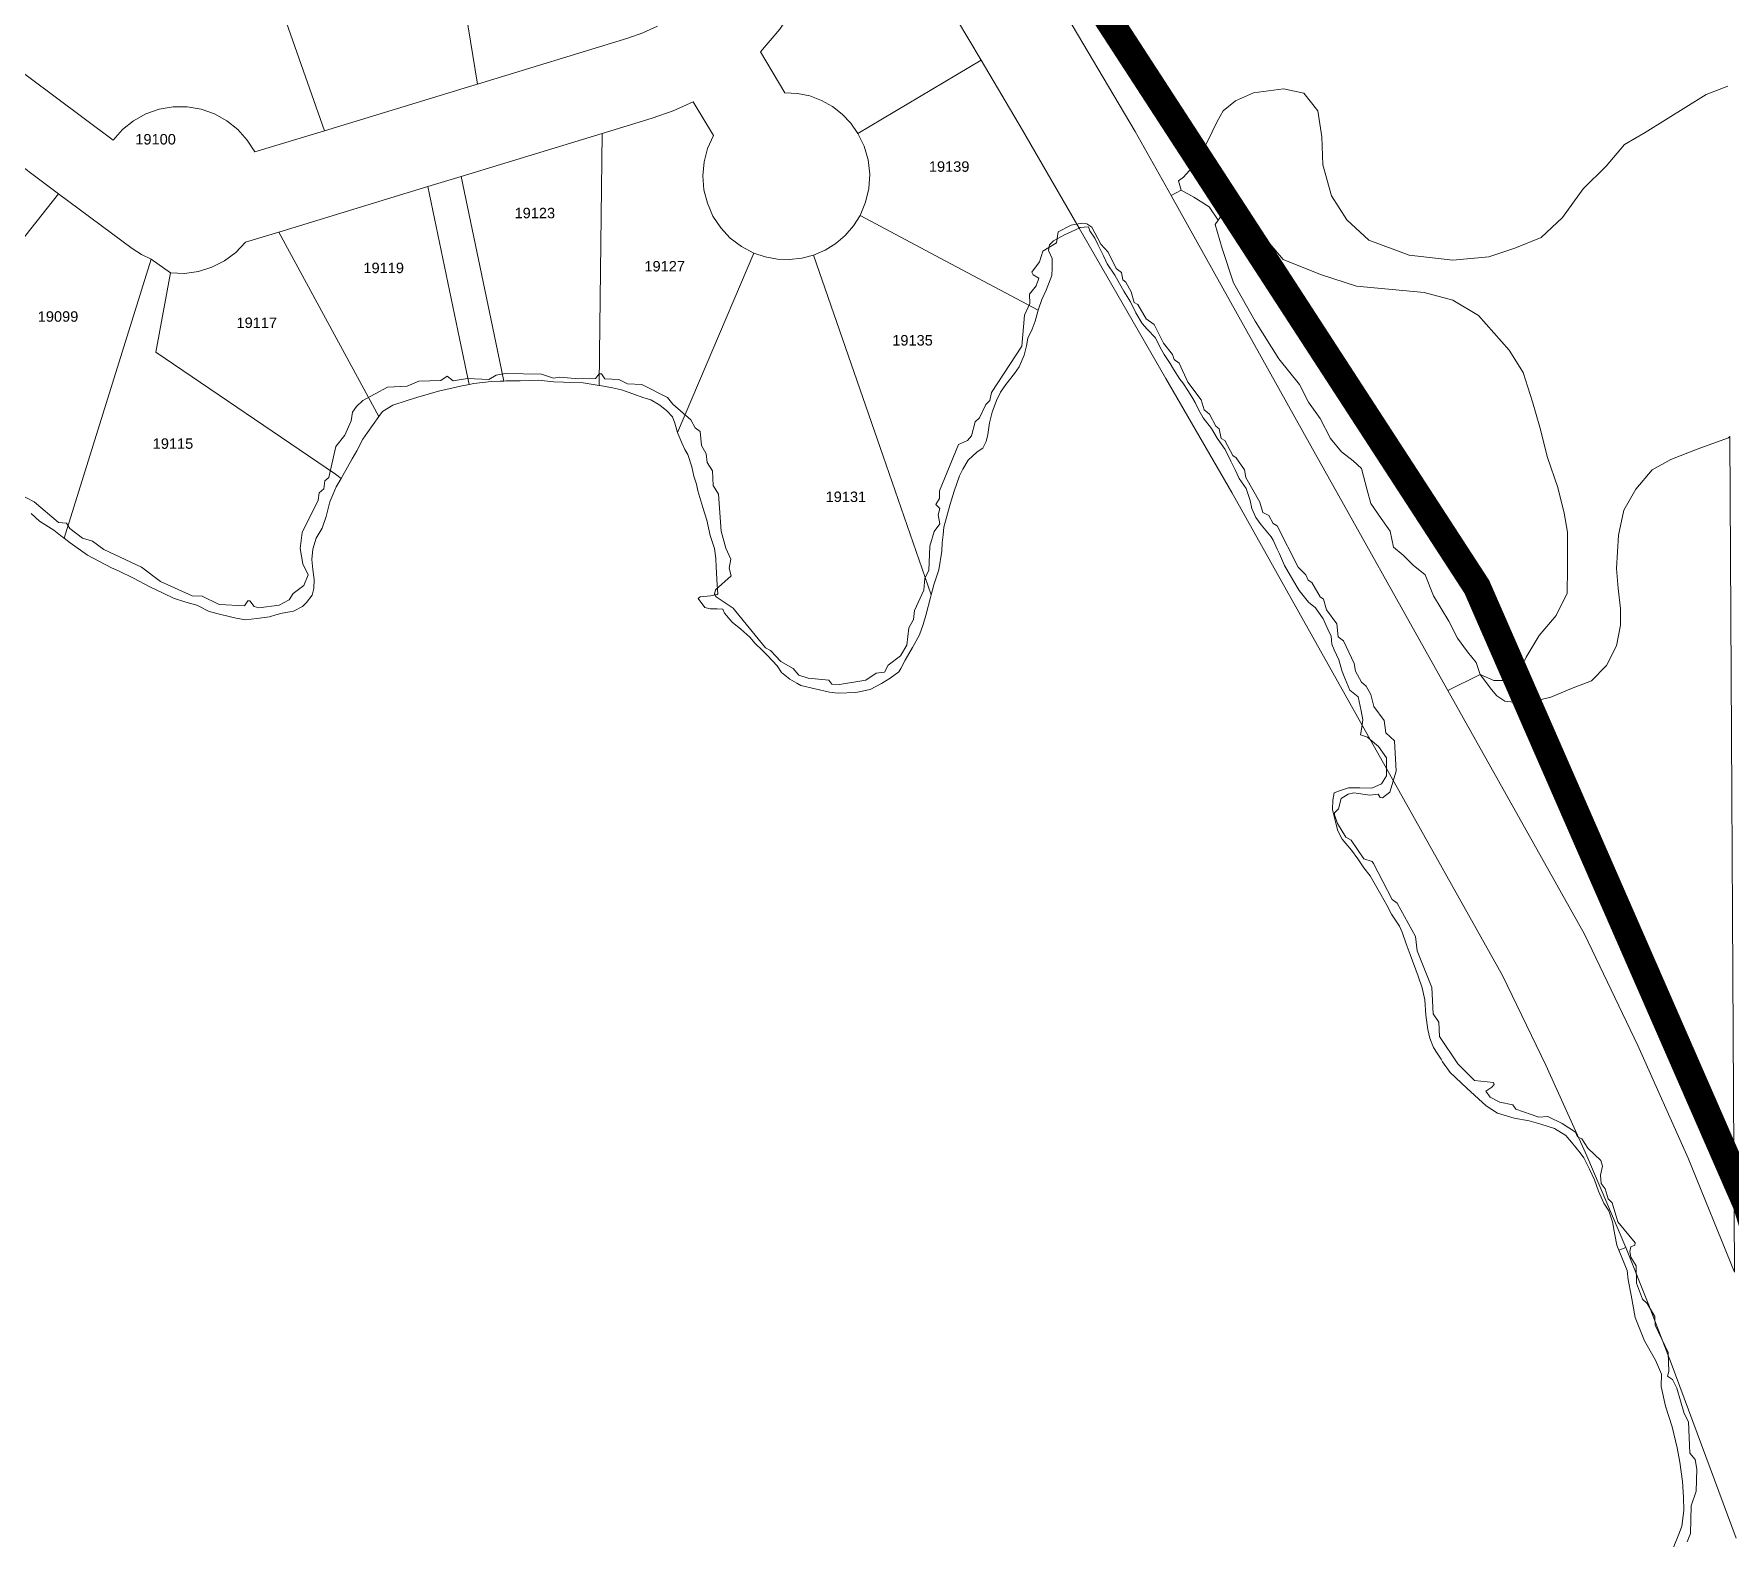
# Model space of a CAD drawing. Header units: feet. Extents: x 865220 to 2821149, y -2240498 to 944432.
# Drawn here: x 2811260 to 2812479, y 937761 to 938841 of the extents above; entities that cross this region are included whole.
import ezdxf
from ezdxf.enums import TextEntityAlignment as Align

# ---------------------------------------------------------------- set-up
doc = ezdxf.new("R2010")
doc.units = ezdxf.units.FT
doc.header["$LTSCALE"] = 0.015
doc.header["$MEASUREMENT"] = 0
doc.layers.add('Dakota County Addresses', color=7, linetype='Continuous')
doc.layers.add('Dakota County Parcels', color=7, linetype='Continuous')
doc.layers.add('WORK BOUNDARY', color=110, linetype='Continuous', lineweight=40)
doc.styles.add('Dimensions 100', font='arial.ttf')

# ---------------------------------------------------------------- blocks, each defined once
blk = doc.blocks.new('ACMAP_ANN_TEMPLATE_Dakota County Addresses')
at = {"layer": 'Dakota County Addresses', "style": 'Dimensions 100'}
blk.add_attdef('DakotaCountyAddress', text='', height=50, dxfattribs=at).set_placement((0, 0), align=Align.CENTER)

msp = doc.modelspace()

# ---------------------------------------------------------------- linework, layer by layer
at = {"layer": 'Dakota County Parcels', "lineweight": 5}
for p, q in [((2811807.7, 939046.7), (2811940.6, 938822.1)), ((2811016.4, 938987.8), (2811317.1, 938764.6)), ((2811578.8, 938804.9), (2811557.2, 938938.4)), ((2811417.5, 938917.6), (2811468.8, 938771.3)), ((2811987.3, 938878.9), (2812051.4, 938770.9)), ((2811782.1, 938828.1), (2811799.7, 938798.7)), ((2811852.2, 938769.5), (2811940.6, 938822.1)), ((2811940.6, 938822.1), (2811970.4, 938771.9)), ((2811468.8, 938771.3), (2811569.2, 938801.9)), ((2812123.5, 938792.8), (2812136.4, 938798.7)), ((2812136.4, 938798.7), (2812158, 938801.4)), ((2812158, 938801.4), (2812172.6, 938798.4)), ((2812172.6, 938798.4), (2812182.6, 938785.7)), ((2812461.6, 938797.4), (2812477.2, 938803.5)), ((2811733.7, 938792.2), (2811748.3, 938767.9)), ((2812114.7, 938785.7), (2812123.5, 938792.8)), ((2812417.9, 938770.1), (2812461.6, 938797.4)), ((2811197.6, 938785.9), (2811277.8, 938726.1)), ((2811668.5, 938769.5), (2811704.3, 938780.4)), ((2812103, 938763.1), (2812110.3, 938777.9)), ((2812110.3, 938777.9), (2812114.7, 938785.7)), ((2812182.6, 938785.7), (2812185.5, 938767.1)), ((2811418.7, 938756.1), (2811468.8, 938771.3)), ((2811567.1, 938738.6), (2811668.5, 938769.5)), ((2811666.5, 938611.2), (2811668.5, 938769.5)), ((2812051.4, 938770.9), (2812077.2, 938724.8)), ((2812097.4, 938753.2), (2812103, 938763.1)), ((2812185.5, 938767.1), (2812186.3, 938746.9)), ((2812402.9, 938761.6), (2812417.9, 938770.1)), ((2812092.4, 938745), (2812097.4, 938753.2)), ((2812389.7, 938746), (2812402.9, 938761.6)), ((2811543.1, 938731.3), (2811567.1, 938738.6)), ((2811567.1, 938738.6), (2811592, 938619.3)), ((2812082.6, 938735.4), (2812086, 938738.1)), ((2812086, 938738.1), (2812092.4, 938745)), ((2812186.3, 938746.9), (2812192.5, 938724.5)), ((2812373.3, 938729.6), (2812389.7, 938746)), ((2811176.7, 938598.4), (2811277.8, 938726.1)), ((2811277.8, 938726.1), (2811330.7, 938686.7)), ((2811436, 938698.6), (2811543.1, 938731.3)), ((2811543.1, 938731.3), (2811565.8, 938622.1)), ((2812084.4, 938728.8), (2812077.2, 938724.8)), ((2812084.4, 938728.8), (2812082.6, 938735.4)), ((2812093.6, 938723.7), (2812084.4, 938728.8)), ((2812358.3, 938709.1), (2812373.3, 938729.6)), ((2812077.2, 938724.8), (2812077.5, 938724.3)), ((2812077.5, 938724.3), (2812177.6, 938545.1)), ((2812104.6, 938716.6), (2812093.6, 938723.7)), ((2812111.1, 938707.2), (2812104.6, 938716.6)), ((2812121.6, 938715.3), (2812113.9, 938711.2)), ((2812130.8, 938714.4), (2812121.6, 938715.3)), ((2812142.9, 938696.4), (2812130.8, 938714.4)), ((2812192.5, 938724.5), (2812203.4, 938707.3)), ((2811853.7, 938710.6), (2811918.8, 938675.8)), ((2812011.9, 938701.9), (2812014.8, 938702.2)), ((2812014.8, 938702.2), (2812017.8, 938702.3)), ((2812017.8, 938702.3), (2812018.7, 938699.5)), ((2812111.1, 938707.2), (2812108.9, 938704)), ((2812108.9, 938704), (2812113.9, 938686.8)), ((2812113.9, 938711.2), (2812111.1, 938707.2)), ((2812111.1, 938707.2), (2812111.1, 938707.2)), ((2812203.4, 938707.3), (2812219.3, 938692.8)), ((2812343.1, 938694.8), (2812358.3, 938709.1)), ((2811412.1, 938691.3), (2811436, 938698.6)), ((2811436, 938698.6), (2811507.9, 938566.2)), ((2811989, 938685.3), (2811989.8, 938689.4)), ((2811989.8, 938689.4), (2811992.7, 938692.2)), ((2811992.7, 938692.2), (2812000.7, 938696.7)), ((2812000.7, 938696.7), (2812005.9, 938699)), ((2812005.9, 938699), (2812008.9, 938700.5)), ((2812018.7, 938699.5), (2812022.4, 938694.2)), ((2812022.4, 938694.2), (2812024.5, 938689.7)), ((2812024.5, 938689.7), (2812028.5, 938681.6)), ((2812157.8, 938678.8), (2812142.9, 938696.4)), ((2812219.3, 938692.8), (2812248.3, 938682)), ((2812324.2, 938687), (2812343.1, 938694.8)), ((2811281.8, 938478.7), (2811344.4, 938679.1)), ((2811344.4, 938679.1), (2811358.1, 938669.3)), ((2811743.1, 938603), (2811777.3, 938683.5)), ((2811820.3, 938682.1), (2811870.3, 938537.6)), ((2811991.8, 938679.5), (2811989, 938685.3)), ((2811991.8, 938672.7), (2811991.8, 938679.5)), ((2812028.5, 938681.6), (2812031.3, 938675.8)), ((2812113.9, 938686.8), (2812121.9, 938662.1)), ((2812184.5, 938668.1), (2812157.8, 938678.8)), ((2812248.3, 938682), (2812279.5, 938678.3)), ((2812279.5, 938678.3), (2812305.4, 938680.8)), ((2812305.4, 938680.8), (2812324.2, 938687)), ((2811347.7, 938612.4), (2811358.1, 938669.3)), ((2811918.8, 938675.8), (2811981.6, 938642.4)), ((2811987.3, 938656.9), (2811990.2, 938664.2)), ((2811990.2, 938664.2), (2811991.5, 938667.4)), ((2811991.5, 938667.4), (2811991.8, 938672.7)), ((2812031.3, 938675.8), (2812036.7, 938667.7)), ((2812036.7, 938667.7), (2812040, 938661.7)), ((2812210.4, 938659.7), (2812184.5, 938668.1)), ((2811984.2, 938650.1), (2811987.3, 938656.9)), ((2812040, 938661.7), (2812043.1, 938656.2)), ((2812043.1, 938656.2), (2812047.9, 938648.5)), ((2812121.9, 938662.1), (2812137.7, 938634.6)), ((2812258.9, 938655.3), (2812210.4, 938659.7)), ((2812279.5, 938649.7), (2812258.9, 938655.3)), ((2811979.6, 938634.7), (2811981.6, 938642.4)), ((2811981.6, 938642.4), (2811981.8, 938643.2)), ((2811981.8, 938643.2), (2811984.2, 938650.1)), ((2812047.9, 938648.5), (2812051.8, 938640.5)), ((2812051.8, 938640.5), (2812056.4, 938632.8)), ((2812298, 938638.6), (2812279.5, 938649.7)), ((2811974.2, 938622.3), (2811977.3, 938628.9)), ((2811977.3, 938628.9), (2811979.6, 938634.7)), ((2812056.4, 938632.8), (2812060.1, 938628.8)), ((2812060.1, 938628.8), (2812065.9, 938622.6)), ((2812137.7, 938634.6), (2812154.7, 938607.5)), ((2812320.1, 938613.7), (2812298, 938638.6)), ((2811565.8, 938622.1), (2811572.7, 938589.2)), ((2811592, 938619.3), (2811597.7, 938591.6)), ((2811971.5, 938610.1), (2811973.2, 938616.8)), ((2811973.2, 938616.8), (2811974.2, 938622.3)), ((2812065.9, 938622.6), (2812069.4, 938615.7)), ((2812069.4, 938615.7), (2812072.1, 938610.7)), ((2811347.7, 938612.4), (2811476.7, 938524.6)), ((2811666.5, 938611.2), (2811666.2, 938588.5)), ((2811967.9, 938601.8), (2811971.5, 938610.1)), ((2812072.1, 938610.7), (2812076.5, 938604.1)), ((2812076.5, 938604.1), (2812079, 938600)), ((2812154.7, 938607.5), (2812169.5, 938589.1)), ((2812330.1, 938597.6), (2812320.1, 938613.7)), ((2811576.2, 938589.9), (2811588.7, 938591.2)), ((2811588.7, 938591.2), (2811595.2, 938591.5)), ((2811595.2, 938591.5), (2811597.7, 938591.6)), ((2811597.7, 938591.6), (2811599.3, 938591.7)), ((2811599.3, 938591.7), (2811609.4, 938591.8)), ((2811609.4, 938591.8), (2811622.3, 938592.1)), ((2811622.3, 938592.1), (2811633.7, 938591.1)), ((2811633.7, 938591.1), (2811640.6, 938590.7)), ((2811743.1, 938603), (2811722.6, 938554.7)), ((2811958.4, 938589), (2811964.7, 938597.1)), ((2811964.7, 938597.1), (2811967.9, 938601.8)), ((2812073.5, 938593.4), (2812120.8, 938511.5)), ((2812079, 938600), (2812083.5, 938592.9)), ((2812083.5, 938592.9), (2812085.6, 938590.2)), ((2812336.9, 938576.6), (2812330.1, 938597.6)), ((2811528.2, 938577.7), (2811536, 938579.9)), ((2811536, 938579.9), (2811550.7, 938584.3)), ((2811550.7, 938584.3), (2811566.6, 938587.9)), ((2811566.6, 938587.9), (2811572.7, 938589.2)), ((2811572.7, 938589.2), (2811576.2, 938589.9)), ((2811640.6, 938590.7), (2811654.8, 938590.4)), ((2811654.8, 938590.4), (2811666.2, 938588.5)), ((2811666.2, 938588.5), (2811666.7, 938588.4)), ((2811666.7, 938588.4), (2811675.7, 938586.6)), ((2811675.7, 938586.6), (2811682.3, 938585.3)), ((2811682.3, 938585.3), (2811691.2, 938582.2)), ((2811691.2, 938582.2), (2811697.6, 938579.8)), ((2811697.6, 938579.8), (2811703.3, 938578.2)), ((2811951.8, 938577.6), (2811954.6, 938583.5)), ((2811954.6, 938583.5), (2811958.4, 938589)), ((2812085.6, 938590.2), (2812089.6, 938584.1)), ((2812089.6, 938584.1), (2812092.8, 938579.1)), ((2812092.8, 938579.1), (2812094.4, 938576.1)), ((2812169.5, 938589.1), (2812175.9, 938576.5)), ((2811507.9, 938566.2), (2811510.5, 938569.8)), ((2811510.5, 938569.8), (2811517.9, 938574.2)), ((2811517.9, 938574.2), (2811528.2, 938577.7)), ((2811703.3, 938578.2), (2811709.9, 938574.2)), ((2811709.9, 938574.2), (2811714.8, 938570.3)), ((2811714.8, 938570.3), (2811719, 938565.9)), ((2811946.7, 938561.5), (2811948.6, 938569.2)), ((2811948.6, 938569.2), (2811951.8, 938577.6)), ((2812094.4, 938576.1), (2812096.9, 938571.2)), ((2812096.9, 938571.2), (2812100.2, 938565.2)), ((2812175.9, 938576.5), (2812184.3, 938564.7)), ((2812342.1, 938558.5), (2812336.9, 938576.6)), ((2811496.5, 938549.9), (2811499.8, 938554.6)), ((2811499.8, 938554.6), (2811507.9, 938566.2)), ((2811719, 938565.9), (2811720.7, 938561.4)), ((2811720.7, 938561.4), (2811722.6, 938554.7)), ((2811722.6, 938554.7), (2811722.9, 938553.4)), ((2811945.6, 938553.2), (2811946.7, 938561.5)), ((2812100.2, 938565.2), (2812106.3, 938557.4)), ((2812106.3, 938557.4), (2812110.3, 938550.5)), ((2812184.3, 938564.7), (2812191.7, 938550.3)), ((2812347.7, 938536.6), (2812342.1, 938558.5)), ((2811492.1, 938541.5), (2811496.5, 938549.9)), ((2811722.9, 938553.4), (2811725.6, 938547.2)), ((2811725.6, 938547.2), (2811727.7, 938542.5)), ((2811727.7, 938542.5), (2811730, 938538.7)), ((2811937.8, 938540.7), (2811942, 938543.4)), ((2811942, 938543.4), (2811944.3, 938548.2)), ((2811944.3, 938548.2), (2811945.6, 938553.2)), ((2812110.3, 938550.5), (2812116.1, 938542.4)), ((2812116.1, 938542.4), (2812120.2, 938534.1)), ((2812177.6, 938545.1), (2812276.1, 938369.3)), ((2812191.7, 938550.3), (2812199.5, 938540.7)), ((2812455.1, 938542.7), (2812436.3, 938535.3)), ((2812477.8, 938550.7), (2812455.1, 938542.7)), ((2812478.6, 938551.8), (2812477.8, 938550.7)), ((2812482.1, 937951.4), (2812478.6, 938551.8)), ((2811482.1, 938523.8), (2811488.8, 938535.7)), ((2811488.8, 938535.7), (2811492.1, 938541.5)), ((2811730, 938538.7), (2811732.8, 938530)), ((2811870.3, 938537.6), (2811904.8, 938438.1)), ((2811927.5, 938528.4), (2811931.4, 938534.8)), ((2811931.4, 938534.8), (2811937.8, 938540.7)), ((2812120.2, 938534.1), (2812123.1, 938527.7)), ((2812199.5, 938540.7), (2812208, 938534.3)), ((2812208, 938534.3), (2812214.1, 938528.7)), ((2812355.1, 938515.1), (2812347.7, 938536.6)), ((2812436.3, 938535.3), (2812422.9, 938527.9)), ((2811476.7, 938524.6), (2811480.9, 938521.7)), ((2811477.3, 938515.6), (2811480.9, 938521.7)), ((2811480.9, 938521.7), (2811482.1, 938523.8)), ((2811732.8, 938530), (2811734.3, 938523.2)), ((2811734.3, 938523.2), (2811736.2, 938517.4)), ((2811921.3, 938512.6), (2811925.1, 938523.6)), ((2811925.1, 938523.6), (2811927.5, 938528.4)), ((2812123.1, 938527.7), (2812126.2, 938521.5)), ((2812126.2, 938521.5), (2812131, 938514.3)), ((2812214.1, 938528.7), (2812218, 938513.1)), ((2812422.9, 938527.9), (2812411.1, 938514)), ((2811472.7, 938504.9), (2811474.8, 938509.8)), ((2811474.8, 938509.8), (2811477.3, 938515.6)), ((2811736.2, 938517.4), (2811737.1, 938512.8)), ((2811737.1, 938512.8), (2811740.6, 938500.8)), ((2811918.4, 938503.1), (2811921.3, 938512.6)), ((2812120.8, 938511.5), (2812160.2, 938441.3)), ((2812131, 938514.3), (2812134, 938505.8)), ((2812134, 938505.8), (2812135.2, 938500)), ((2812218, 938513.1), (2812220.7, 938503.7)), ((2812359.7, 938496.6), (2812355.1, 938515.1)), ((2812411.1, 938514), (2812402.5, 938498.9)), ((2811258.1, 938496.5), (2811264, 938491)), ((2811467.1, 938485.9), (2811470, 938494.4)), ((2811470, 938494.4), (2811472.7, 938504.9)), ((2811740.6, 938500.8), (2811743.5, 938491.7)), ((2811913.9, 938486.6), (2811918.4, 938503.1)), ((2812135.2, 938500), (2812138.1, 938493.6)), ((2812138.1, 938493.6), (2812141.9, 938488.2)), ((2812220.7, 938503.7), (2812228.1, 938492.9)), ((2812361.9, 938483.1), (2812359.7, 938496.6)), ((2812402.5, 938498.9), (2812398.7, 938480.8)), ((2811264, 938491), (2811274.3, 938484.4)), ((2811463, 938478.8), (2811467.1, 938485.9)), ((2811743.5, 938491.7), (2811746.1, 938480.7)), ((2811913.3, 938481), (2811913.9, 938486.6)), ((2812141.9, 938488.2), (2812149.1, 938479.7)), ((2812228.1, 938492.9), (2812234.5, 938483.8)), ((2812234.5, 938483.8), (2812236.9, 938472.3)), ((2812362.1, 938457), (2812361.9, 938483.1)), ((2811281.7, 938478.3), (2811281.8, 938478.7)), ((2811281.8, 938478.7), (2811286.2, 938475.4)), ((2811286.2, 938475.4), (2811298.5, 938466.4)), ((2811459.8, 938463.3), (2811460.5, 938470.9)), ((2811460.5, 938470.9), (2811463, 938478.8)), ((2811746.1, 938480.7), (2811749, 938471.3)), ((2811749, 938471.3), (2811750.1, 938464.2)), ((2811910.3, 938456), (2811912.5, 938469.5)), ((2811912.5, 938469.5), (2811912.8, 938475.4)), ((2811912.8, 938475.4), (2811913.3, 938481)), ((2812149.1, 938479.7), (2812150.6, 938477.3)), ((2812150.6, 938477.3), (2812153.4, 938470.8)), ((2812153.4, 938470.8), (2812155, 938467.5)), ((2812236.9, 938472.3), (2812243.9, 938466.5)), ((2812398.7, 938480.8), (2812397.2, 938457)), ((2811298.5, 938466.4), (2811307.3, 938462)), ((2811307.3, 938462), (2811315.8, 938457.4)), ((2811315.8, 938457.4), (2811320.8, 938455.3)), ((2811460.5, 938456.1), (2811459.8, 938463.3)), ((2811750.1, 938464.2), (2811750.4, 938457.8)), ((2811750.4, 938457.8), (2811750.9, 938445.2)), ((2812155, 938467.5), (2812158.6, 938459.1)), ((2812158.6, 938459.1), (2812164.7, 938448.7)), ((2812243.9, 938466.5), (2812251.2, 938459.4)), ((2812251.2, 938459.4), (2812259.7, 938452.3)), ((2812361.8, 938439.1), (2812362.1, 938457)), ((2812397.2, 938457), (2812398.4, 938442.6)), ((2811320.8, 938455.3), (2811331.6, 938449.9)), ((2811331.6, 938449.9), (2811343.3, 938443.7)), ((2811461.5, 938449.1), (2811460.5, 938456.1)), ((2811461.2, 938442.5), (2811461.5, 938449.1)), ((2811750.9, 938445.2), (2811751.4, 938438.8)), ((2811904.8, 938438.1), (2811906.8, 938445.1)), ((2811906.8, 938445.1), (2811910.3, 938456)), ((2812164.7, 938448.7), (2812169.2, 938441.2)), ((2812259.7, 938452.3), (2812265.8, 938437.3)), ((2811343.3, 938443.7), (2811353, 938439.1)), ((2811353, 938439.1), (2811360.4, 938435.7)), ((2811360.4, 938435.7), (2811369.2, 938432.8)), ((2811369.2, 938432.8), (2811377.1, 938430.6)), ((2811456, 938432.4), (2811460, 938437.8)), ((2811460, 938437.8), (2811461.2, 938442.5)), ((2811738.9, 938436.6), (2811737.3, 938435.3)), ((2811737.3, 938435.3), (2811742.2, 938428.9)), ((2811746.2, 938437.4), (2811738.9, 938436.6)), ((2811751, 938438.3), (2811746.2, 938437.4)), ((2811751.4, 938438.8), (2811751, 938438.3)), ((2811901.1, 938424.2), (2811904.2, 938436.1)), ((2811904.2, 938436.1), (2811904.8, 938438.1)), ((2812169.2, 938441.2), (2812175.9, 938432.8)), ((2812175.9, 938432.8), (2812181, 938428.7)), ((2812265.8, 938437.3), (2812276.8, 938419.1)), ((2812353.9, 938423.2), (2812361.8, 938439.1)), ((2812398.4, 938442.6), (2812400, 938428.1)), ((2811377.1, 938430.6), (2811385.9, 938426.1)), ((2811385.9, 938426.1), (2811394.3, 938424)), ((2811394.3, 938424), (2811405.4, 938421.2)), ((2811405.4, 938421.2), (2811412.2, 938420)), ((2811412.2, 938420), (2811420.2, 938421)), ((2811420.2, 938421), (2811429.4, 938422.1)), ((2811429.4, 938422.1), (2811433.8, 938423.6)), ((2811433.8, 938423.6), (2811438.5, 938424.8)), ((2811438.5, 938424.8), (2811446.5, 938426.4)), ((2811446.5, 938426.4), (2811453.1, 938429.6)), ((2811453.1, 938429.6), (2811456, 938432.4)), ((2811742.2, 938428.9), (2811745.9, 938427.9)), ((2811745.9, 938427.9), (2811751, 938427.9)), ((2811751, 938427.9), (2811755, 938427.8)), ((2811755, 938427.8), (2811756.4, 938424.9)), ((2811756.4, 938424.9), (2811761.8, 938418.3)), ((2811899, 938416.8), (2811901.1, 938424.2)), ((2812181, 938428.7), (2812186.5, 938420.7)), ((2812186.5, 938420.7), (2812189.9, 938413.3)), ((2812341.7, 938408.7), (2812353.9, 938423.2)), ((2812400, 938428.1), (2812400.2, 938416.3)), ((2811761.8, 938418.3), (2811768, 938413.4)), ((2811768, 938413.4), (2811774.5, 938407.5)), ((2811891.4, 938400.3), (2811896.3, 938409.4)), ((2811896.3, 938409.4), (2811899, 938416.8)), ((2812189.9, 938413.3), (2812192.1, 938408.4)), ((2812192.1, 938408.4), (2812192.7, 938402.7)), ((2812276.8, 938419.1), (2812282.9, 938407)), ((2812332.4, 938393.3), (2812341.7, 938408.7)), ((2812400.2, 938416.3), (2812397.1, 938401.5)), ((2811774.5, 938407.5), (2811778.4, 938403.1)), ((2811778.4, 938403.1), (2811783.4, 938398.2)), ((2811783.4, 938398.2), (2811787.2, 938394.5)), ((2811886.2, 938391), (2811891.4, 938400.3)), ((2812192.7, 938402.7), (2812194.3, 938398.6)), ((2812194.3, 938398.6), (2812197.7, 938391.4)), ((2812282.9, 938407), (2812290.2, 938397.1)), ((2812290.2, 938397.1), (2812296.4, 938389.5)), ((2812397.1, 938401.5), (2812390.1, 938387.3)), ((2811787.2, 938394.5), (2811794.1, 938387)), ((2811794.1, 938387), (2811797.2, 938382.3)), ((2811881.6, 938382.7), (2811883, 938385)), ((2811883, 938385), (2811886.2, 938391)), ((2812197.7, 938391.4), (2812200.2, 938383)), ((2812296.4, 938389.5), (2812299.2, 938380.8)), ((2812327.4, 938383.1), (2812332.4, 938393.3)), ((2812390.1, 938387.3), (2812379.3, 938376.2)), ((2811797.2, 938382.3), (2811803.3, 938377.5)), ((2811803.3, 938377.5), (2811808.3, 938374.5)), ((2811808.3, 938374.5), (2811811.2, 938373)), ((2811811.2, 938373), (2811831.8, 938368)), ((2811861, 938370.1), (2811869.1, 938374.4)), ((2811869.1, 938374.4), (2811875.3, 938378.2)), ((2811875.3, 938378.2), (2811881.6, 938382.7)), ((2812200.2, 938383), (2812202.1, 938378.1)), ((2812202.1, 938378.1), (2812205.5, 938369.6)), ((2812299.2, 938380.8), (2812276.1, 938369.3)), ((2812299.2, 938380.8), (2812309.1, 938376.5)), ((2812307.3, 938370.1), (2812299.2, 938380.8)), ((2812309.1, 938376.5), (2812319.8, 938376.5)), ((2812319.8, 938376.5), (2812327.4, 938383.1)), ((2812379.3, 938376.2), (2812364.9, 938370.7)), ((2811831.8, 938368), (2811838, 938367.5)), ((2811838, 938367.5), (2811850.6, 938367.9)), ((2811850.6, 938367.9), (2811861, 938370.1)), ((2812205.5, 938369.6), (2812211.7, 938364.8)), ((2812211.7, 938364.8), (2812213.7, 938354.6)), ((2812276.1, 938369.3), (2812374.2, 938194.2)), ((2812311.3, 938365.4), (2812307.3, 938370.1)), ((2812316.9, 938361.7), (2812311.3, 938365.4)), ((2812328.1, 938360.5), (2812316.9, 938361.7)), ((2812337.1, 938361.3), (2812328.1, 938360.5)), ((2812350, 938364.6), (2812337.1, 938361.3)), ((2812364.9, 938370.7), (2812350, 938364.6)), ((2812213.7, 938354.6), (2812214.9, 938348.2)), ((2812214.9, 938348.2), (2812214.5, 938344.9)), ((2812213.3, 938337.5), (2812218.2, 938335.8)), ((2812226.3, 938329.1), (2812232, 938321)), ((2812231.9, 938312.8), (2812231.9, 938308)), ((2812204.6, 938299.3), (2812198.1, 938297.3)), ((2812212.7, 938299.3), (2812204.6, 938299.3)), ((2812221.5, 938299.2), (2812212.7, 938299.3)), ((2812228.3, 938302.3), (2812221.5, 938299.2)), ((2812231.9, 938308), (2812228.3, 938302.3)), ((2812193.4, 938290.6), (2812193.1, 938283.8)), ((2812194.4, 938295.9), (2812193.4, 938290.6)), ((2812198.1, 938297.3), (2812194.4, 938295.9)), ((2812193.1, 938283.8), (2812194.7, 938277.8)), ((2812194.7, 938277.8), (2812197, 938268.6)), ((2812197, 938268.6), (2812200.2, 938262.5)), ((2812200.2, 938262.5), (2812202.8, 938259.4)), ((2812202.8, 938259.4), (2812206.9, 938254.7)), ((2812206.9, 938254.7), (2812211.3, 938248.5)), ((2812211.3, 938248.5), (2812215.6, 938242)), ((2812215.6, 938242), (2812220.3, 938236.2)), ((2812220.3, 938236.2), (2812227.9, 938222.8)), ((2812227.9, 938222.8), (2812232.3, 938215)), ((2812232.3, 938215), (2812235.6, 938208.7)), ((2812235.6, 938208.7), (2812241.2, 938200)), ((2812241.2, 938200), (2812243.1, 938195.7)), ((2812243.1, 938195.7), (2812246.2, 938187.3)), ((2812246.2, 938187.3), (2812248.9, 938179.6)), ((2812248.9, 938179.6), (2812254.8, 938164.1)), ((2812254.8, 938164.1), (2812257.5, 938155.7)), ((2812257.5, 938155.7), (2812259.5, 938147)), ((2812259.5, 938147), (2812260.3, 938136.1)), ((2812260.3, 938136.1), (2812261.6, 938125.8)), ((2812261.6, 938125.8), (2812263, 938119.6)), ((2812263, 938119.6), (2812265.8, 938112.9)), ((2812265.8, 938112.9), (2812268.4, 938108.9)), ((2812268.4, 938108.9), (2812271.2, 938104.6)), ((2812271.2, 938104.6), (2812272.1, 938102.7)), ((2812272.1, 938102.7), (2812277.6, 938094.9)), ((2812277.6, 938094.9), (2812289.6, 938083.6)), ((2812289.6, 938083.6), (2812303.5, 938071.1)), ((2812303.5, 938071.1), (2812311.7, 938065.6)), ((2812311.7, 938065.6), (2812323.8, 938062.1)), ((2812323.8, 938062.1), (2812334.5, 938060.1)), ((2812334.5, 938060.1), (2812342.8, 938057.9)), ((2812342.8, 938057.9), (2812352.7, 938054.6)), ((2812352.7, 938054.6), (2812360.8, 938049.7)), ((2812360.8, 938049.7), (2812364.9, 938044.8)), ((2812364.9, 938044.8), (2812371, 938037.2)), ((2812371, 938037.2), (2812373.8, 938033.7)), ((2812373.8, 938033.7), (2812377.9, 938025.6)), ((2812377.9, 938025.6), (2812381.5, 938017.9)), ((2812381.5, 938017.9), (2812384.4, 938009.6)), ((2812384.4, 938009.6), (2812388.2, 938001.1)), ((2812388.2, 938001.1), (2812391.8, 937995.5)), ((2812391.8, 937995.5), (2812394.4, 937987.6)), ((2812394.4, 937987.6), (2812396, 937978.4)), ((2812396, 937978.4), (2812397.4, 937970.8)), ((2812397.4, 937970.8), (2812398.8, 937967.3)), ((2812398.8, 937967.3), (2812403.9, 937969.2)), ((2812398.8, 937967.3), (2812404.9, 937952.8)), ((2812404.9, 937952.8), (2812405.7, 937946.1)), ((2812405.7, 937946.1), (2812407.7, 937934.9)), ((2812407.7, 937934.9), (2812410.6, 937919)), ((2812410.6, 937919), (2812417.3, 937902.2)), ((2812417.3, 937902.2), (2812425.2, 937888.4)), ((2812425.2, 937888.4), (2812429.5, 937878.3)), ((2812436.4, 937886.1), (2812483.3, 937760.5)), ((2812429.5, 937878.3), (2812429.2, 937869.3)), ((2812429.2, 937869.3), (2812432.5, 937855.3)), ((2812432.5, 937855.3), (2812437.2, 937840.4)), ((2812437.2, 937840.4), (2812440.8, 937825.3)), ((2812440.8, 937825.3), (2812442.7, 937815.1)), ((2812442.7, 937815.1), (2812444.7, 937801.2)), ((2812444.7, 937801.2), (2812445.4, 937789.8)), ((2812445.4, 937789.8), (2812445.5, 937780.3)), ((2812445.5, 937780.3), (2812444.2, 937769)), ((2812442.4, 937764.4), (2812438, 937753.3)), ((2812444.2, 937769), (2812442.4, 937764.4))]:
    msp.add_line(p, q, dxfattribs=at)
for points in [[(2811782.1, 938828.1), (2811796.1, 938844.4), (2811808, 938862.2), (2811817.8, 938881.4), (2811825.2, 938901.5), (2811830.2, 938922.4), (2811832.7, 938943.8), (2811832.7, 938965.2), (2811830.1, 938986.6), (2811825, 939007.4), (2811817.5, 939027.6), (2811807.7, 939046.7)], [(2811569.2, 938801.9), (2811578.8, 938804.9), (2811686.8, 938837.8)], [(2811686.8, 938837.8), (2811697.7, 938841.6), (2811708.1, 938846.5)], [(2811852.2, 938769.5), (2811847.1, 938776.8), (2811840.9, 938783.3), (2811833.8, 938788.8), (2811825.9, 938793.2), (2811817.5, 938796.4), (2811808.7, 938798.2), (2811799.7, 938798.7)], [(2811418.7, 938756.1), (2811413.4, 938764.7), (2811406.6, 938772.3), (2811398.7, 938778.6), (2811389.9, 938783.6), (2811380.3, 938786.9), (2811370.3, 938788.6), (2811360.1, 938788.6), (2811350.1, 938786.9), (2811340.6, 938783.5), (2811331.7, 938778.6), (2811323.8, 938772.2), (2811317.1, 938764.6)], [(2811704.3, 938780.4), (2811719.3, 938785.7), (2811733.7, 938792.2)], [(2811748.3, 938767.9), (2811744.1, 938758.7), (2811741.6, 938749), (2811740.7, 938739), (2811741.5, 938729), (2811744, 938719.3), (2811748, 938710.1), (2811753.6, 938701.7), (2811760.4, 938694.3), (2811768.4, 938688.2), (2811777.3, 938683.5)], [(2811853.7, 938710.6), (2811857.7, 938720), (2811860.1, 938730), (2811860.7, 938740.2), (2811859.6, 938750.4), (2811856.7, 938760.2), (2811852.2, 938769.5)], [(2811970.4, 938771.9), (2812011.1, 938701.5), (2812073.5, 938593.4)], [(2811249.3, 938510.5), (2811260.3, 938504.8), (2811277.8, 938490), (2811283.4, 938489.4), (2811286, 938485.7), (2811295, 938478.8), (2811302.1, 938476.5), (2811310.4, 938470.5), (2811337.3, 938457.8), (2811351.1, 938447.5), (2811373.7, 938437.4), (2811381, 938437.1), (2811392.7, 938431.2), (2811393.5, 938431.1), (2811411.3, 938430.2), (2811413.7, 938433.6), (2811415.3, 938433.6), (2811418.3, 938429.7), (2811421.8, 938428.6), (2811436.3, 938430.6), (2811443.5, 938434.5), (2811446.4, 938438.9), (2811454, 938444.7), (2811457.1, 938452.4), (2811453.3, 938460.2), (2811451.4, 938471.3), (2811452.8, 938482.7), (2811464.2, 938505.9), (2811465.1, 938511.3), (2811468.5, 938514.1), (2811469, 938520), (2811471.9, 938522.4), (2811477, 938544.6), (2811483.5, 938552.8), (2811488.1, 938562.9), (2811488.9, 938569.2), (2811491.9, 938573.4), (2811496.3, 938577.7), (2811514.1, 938587.1), (2811528.3, 938587.8), (2811536.7, 938591.4), (2811552.5, 938591.9), (2811556.9, 938595.1), (2811561.4, 938591.7), (2811571.6, 938593.3), (2811587, 938592.8), (2811592.1, 938595.7), (2811598.7, 938597.1), (2811624.9, 938596.5), (2811633.5, 938593.6), (2811638, 938594.4), (2811651.6, 938593.2), (2811663.6, 938593.4), (2811666.3, 938596.8), (2811667.8, 938596.8), (2811670.4, 938593.2), (2811680.3, 938592.7), (2811686.5, 938589.5), (2811696.8, 938589), (2811715.4, 938579.7), (2811719.1, 938574.9), (2811732, 938563.7), (2811735.3, 938557.9), (2811738.8, 938555.3), (2811739.8, 938545.3), (2811743.2, 938539.2), (2811743.8, 938533), (2811747.6, 938527.1), (2811748.2, 938516.6), (2811751.9, 938510.4), (2811753.8, 938483.8), (2811757.2, 938471.5), (2811760.9, 938463.7), (2811759.6, 938457.1), (2811761, 938451.7), (2811749.8, 938441.7), (2811749.2, 938438.6), (2811750.3, 938436.6), (2811762.4, 938428.5), (2811764.4, 938426), (2811785.7, 938400), (2811789.3, 938398), (2811796.7, 938390.1), (2811805.7, 938385), (2811809.7, 938380.2), (2811816.5, 938378.1), (2811831.2, 938376.8), (2811833.5, 938373.8), (2811839, 938373.5), (2811857.8, 938376.7), (2811865.3, 938381.8), (2811871.3, 938382.5), (2811874, 938387.5), (2811882.7, 938394.1), (2811887.3, 938401.9), (2811888.8, 938414.3), (2811892, 938420.3), (2811892.8, 938426.8), (2811899.6, 938441.3), (2811900.2, 938450), (2811903.1, 938455.6), (2811903.8, 938473), (2811907, 938483.5), (2811911, 938488.9), (2811909.8, 938495.5), (2811911.1, 938500), (2811908.1, 938503), (2811910.8, 938507.3), (2811910.7, 938512.7), (2811924.3, 938546), (2811930.8, 938548.9), (2811933.8, 938552.3), (2811936.3, 938562.4), (2811939.5, 938565.1), (2811944, 938574.7), (2811947, 938577.5), (2811948.2, 938583.3), (2811969.9, 938616.6), (2811971.9, 938639), (2811975.6, 938647.2), (2811975.4, 938653.9), (2811980.3, 938660), (2811982.2, 938665.4), (2811978.1, 938667.8), (2811977.1, 938669.8), (2811982.6, 938677.3), (2811985.1, 938684.8), (2811994.8, 938690.8), (2811996.1, 938698.7), (2812005.3, 938703.5), (2812013.1, 938704.9), (2812016.7, 938704.6), (2812020.3, 938702.2), (2812026.6, 938690), (2812031.9, 938684.1), (2812037.6, 938672.3), (2812041.5, 938669.6), (2812042.4, 938664.2), (2812044.7, 938662.6), (2812048.6, 938655.6), (2812050.7, 938648), (2812053.3, 938646.5), (2812059.2, 938636.3), (2812064.9, 938632.1), (2812071.6, 938618.7), (2812078.1, 938610.7), (2812079.4, 938607.1), (2812083, 938604.5), (2812089.1, 938590.8), (2812098.8, 938578.2), (2812100.9, 938570.8), (2812104.7, 938567.9), (2812109.4, 938559.1), (2812111.6, 938557.2), (2812113.1, 938550.3), (2812115.7, 938548.8), (2812121.5, 938538), (2812124, 938536.5), (2812129.9, 938527.7), (2812130.8, 938522.2), (2812140.9, 938504.6), (2812143.2, 938497.1), (2812147.4, 938494.9), (2812150.6, 938489.2), (2812153.3, 938487.6), (2812168.6, 938458), (2812174.1, 938452.4), (2812175.7, 938448.5), (2812178.4, 938446.9), (2812184.3, 938436.6), (2812186.8, 938434.9), (2812188.9, 938427.3), (2812196.2, 938417.2), (2812197.3, 938407.8), (2812201, 938405), (2812208.7, 938388.8), (2812209.7, 938383.1), (2812213.9, 938375.2), (2812217.3, 938372.5), (2812220.6, 938366.4), (2812222.9, 938357.8), (2812230.2, 938347.7), (2812231.5, 938338.8), (2812237.6, 938333.2), (2812239, 938311.3), (2812234.4, 938296.4), (2812229, 938292.3), (2812227.3, 938292.5), (2812225.9, 938294.9), (2812220, 938294.2), (2812208.4, 938295.7), (2812204.4, 938294.9), (2812199.3, 938291.8), (2812197.4, 938284.3), (2812194.5, 938281.4), (2812194.5, 938280), (2812196.8, 938273.7), (2812202.8, 938264), (2812206.5, 938261.7), (2812215.6, 938248.5), (2812221.6, 938246.6), (2812222.7, 938245.1), (2812236, 938219.3), (2812239.6, 938216.5), (2812252.7, 938192.5), (2812253.9, 938182.3), (2812264.6, 938155.9), (2812265.6, 938137), (2812269.5, 938131), (2812270, 938120.7), (2812283.3, 938101.2), (2812295.2, 938089.1), (2812308.9, 938087.8), (2812309.3, 938086.2), (2812307.7, 938084.3), (2812303.4, 938081.6), (2812306.4, 938077.1), (2812313.4, 938073.6), (2812322.8, 938071.6), (2812325, 938068.7), (2812341.5, 938062.8), (2812347.9, 938063.3), (2812358.2, 938058.2), (2812367.8, 938052.1), (2812369.3, 938048.7), (2812372.2, 938047.2), (2812376.7, 938040.5), (2812386, 938031.8), (2812387.1, 938027.6), (2812385.7, 938021.2), (2812386.2, 938015.2), (2812389, 938011.3), (2812391.2, 938004.2), (2812394.2, 938001.2), (2812398.2, 937987.6), (2812410.7, 937972.5), (2812410.3, 937971), (2812407.6, 937969.6), (2812406.8, 937966.4), (2812407.6, 937962.3), (2812411.3, 937956.1), (2812411.5, 937943.6), (2812416, 937932.1), (2812419.2, 937929.1), (2812424.8, 937919.6), (2812424.9, 937913.5), (2812434.3, 937893.9), (2812434.9, 937880.1), (2812433.8, 937876.8), (2812437.5, 937874.5), (2812440.6, 937868.2), (2812445.9, 937850), (2812449, 937843.9), (2812449.8, 937821.4), (2812453.8, 937817), (2812454.9, 937809.9), (2812454.4, 937794.3), (2812450.9, 937783.6), (2812450.5, 937763.7), (2812447.9, 937757.8)], [(2811820.3, 938682.1), (2811828.6, 938685.6), (2811836.2, 938690.4), (2811843, 938696.2), (2811848.9, 938703), (2811853.7, 938710.6)], [(2812008.9, 938700.5), (2812011.1, 938701.5), (2812011.9, 938701.9)], [(2811358.1, 938669.3), (2811368.3, 938668.9), (2811378.3, 938670.3), (2811388, 938673.3), (2811397, 938677.9), (2811405.1, 938684), (2811412.1, 938691.3)], [(2811330.7, 938686.7), (2811337.3, 938682.4), (2811344.4, 938679.1)], [(2811777.3, 938683.5), (2811785.6, 938680.7), (2811794.3, 938679.1), (2811803.1, 938678.8), (2811811.8, 938679.8), (2811820.3, 938682.1)], [(2811274.3, 938484.4), (2811279.2, 938480.6), (2811281.8, 938478.7)], [(2812160.2, 938441.3), (2812214.4, 938344.5), (2812220.2, 938334.1), (2812231.9, 938313.3), (2812315.2, 938164.7)], [(2812214.5, 938344.9), (2812214.4, 938344.5), (2812213.3, 938337.5)], [(2812218.2, 938335.8), (2812220.2, 938334.1), (2812226.3, 938329.1)], [(2812232, 938321), (2812231.9, 938313.3), (2812231.9, 938312.8)], [(2812482.1, 937951.4), (2812448.6, 938033.4), (2812412.6, 938114.4), (2812374.2, 938194.2)], [(2812403.9, 937969.2), (2812376, 938035.1), (2812346.4, 938100.3), (2812315.2, 938164.7)], [(2812436.4, 937886.1), (2812420.5, 937927.8), (2812403.9, 937969.2)]]:
    msp.add_lwpolyline(points, dxfattribs=at)
at = {"layer": 'WORK BOUNDARY', "lineweight": 100, "const_width": 20}
msp.add_lwpolyline([(2811262.3, 940576.3), (2811264.1, 940364.9), (2811316.3, 940142.9), (2811416.4, 939865.6), (2811694, 939406.3), (2811991.4, 938913.9), (2812296.9, 938443.7), (2812490.7, 938000.4), (2812708.6, 937304), (2813307.7, 937650), (2813307.7, 937650), (2813771.6, 937896.8), (2813778.5, 938397.4), (2813704.1, 938770.5), (2813702.7, 939000.7), (2813727, 939289.3), (2813889.3, 939357.3), (2814093.5, 939425.3), (2814296.3, 939460.6), (2814629, 939485.4)], dxfattribs=at)

# ---------------------------------------------------------------- block references
at = {"layer": 'Dakota County Addresses', "lineweight": 5, "xscale": 0.15, "yscale": 0.15, "zscale": 0.15}
for p, values in [((2811347.5, 938761.5), {'DakotaCountyAddress': '19100'}), ((2811917.7, 938741.9), {'DakotaCountyAddress': '19139'}), ((2811620, 938708.5), {'DakotaCountyAddress': '19123'}), ((2811511.4, 938669.1), {'DakotaCountyAddress': '19119'}), ((2811713.3, 938670.3), {'DakotaCountyAddress': '19127'}), ((2811277.4, 938634.2), {'DakotaCountyAddress': '19099'}), ((2811420.2, 938629.7), {'DakotaCountyAddress': '19117'}), ((2811891.4, 938617.1), {'DakotaCountyAddress': '19135'}), ((2811360, 938542.9), {'DakotaCountyAddress': '19115'}), ((2811843.5, 938504.7), {'DakotaCountyAddress': '19131'})]:
    msp.add_blockref('ACMAP_ANN_TEMPLATE_Dakota County Addresses', p, dxfattribs=at).add_auto_attribs(values)

doc.saveas('drawing.dxf')
